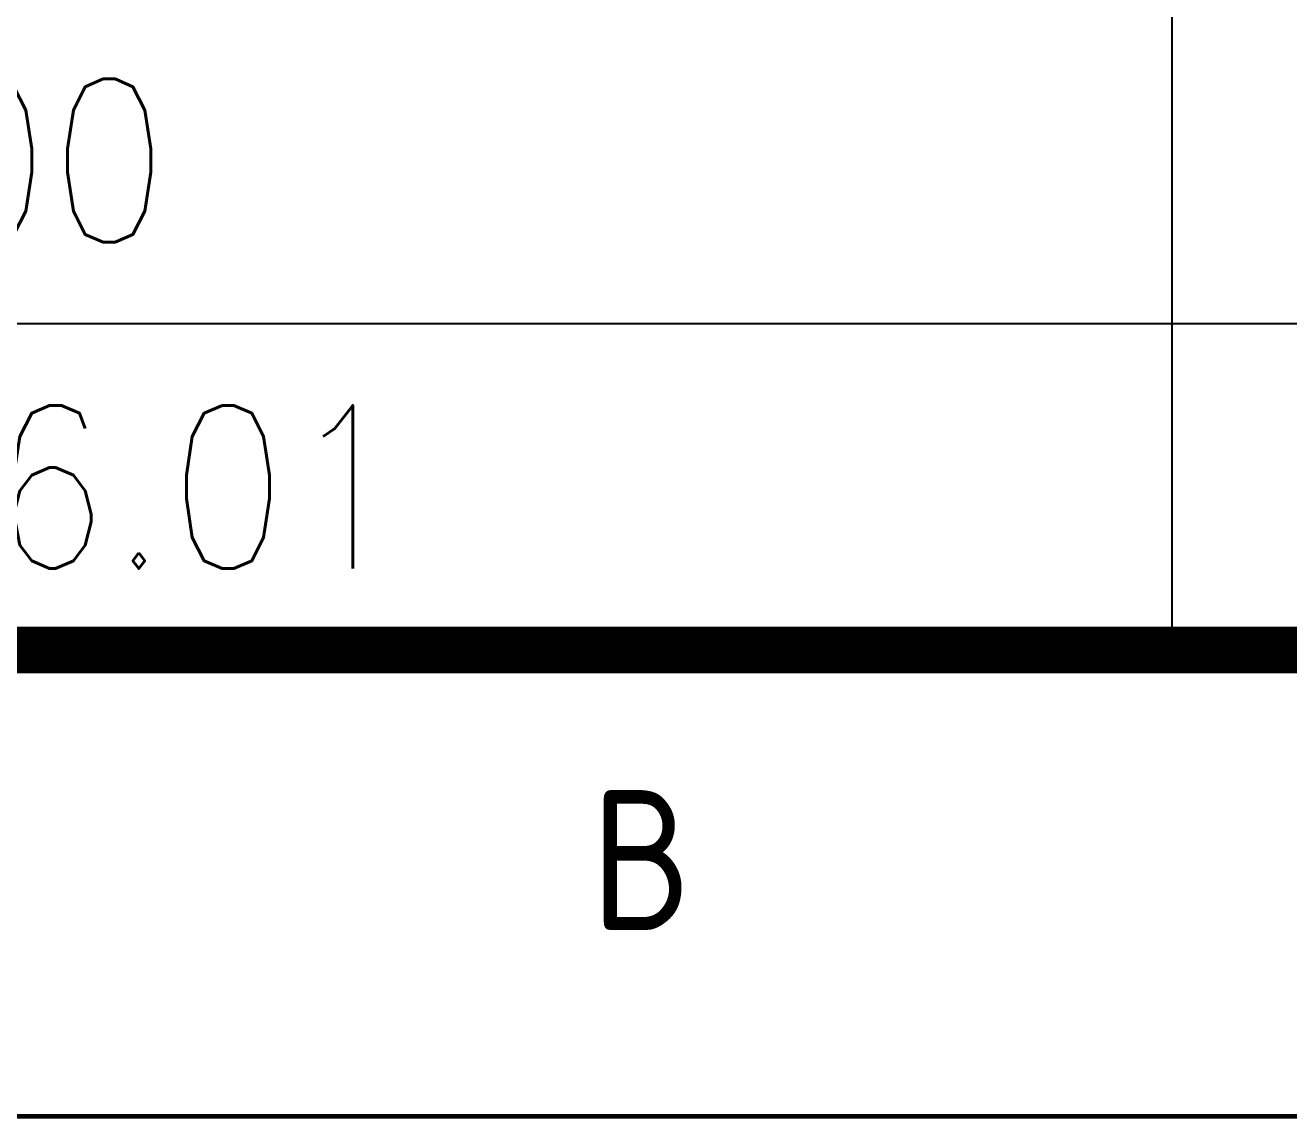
# Model space of a CAD drawing. Extents: x -93062 to 326984, y -142534 to 91021.
# Drawn here: x 110839 to 113549, y 6891 to 9236 of the extents above; entities that cross this region are included whole.
import ezdxf
from ezdxf.enums import TextEntityAlignment as Align

# ---------------------------------------------------------------- set-up
doc = ezdxf.new("R2010")
doc.units = 0
doc.header["$LTSCALE"] = 1000
doc.header["$MEASUREMENT"] = 0
doc.layers.get('0').update_dxf_attribs({"color": 8})
doc.styles.get("Standard").update_dxf_attribs({"font": 'gbenor.shx', "bigfont": 'gbcbig.shx'})
doc.styles.add('TK', font='GEDITXT.SHX', dxfattribs={"width": 0.85, "height": 3.5, "bigfont": 'DXT.SHX'})

# ---------------------------------------------------------------- blocks, each defined once
blk = doc.blocks.new('GEDI_WK_A1_V')
at = {"color": 3}
for points, const_width in [([(0, 841), (0, 0), (594, 0), (594, 841)], 0.1), ([(10, 816), (10, 10), (584, 10), (584, 816)], 1)]:
    blk.add_lwpolyline(points, close=True, dxfattribs=dict(at, const_width=const_width))
blk.add_text('B', height=3, dxfattribs=at).set_placement((482.625, 4), align=Align.CENTER)
blk = doc.blocks.new('GEDI_TQ_2012')
at = {"color": 2}
for p, q in [((-90, 0), (-90, 40)), ((0, 7), (-180, 7))]:
    blk.add_line(p, q, dxfattribs=at)
at = {"color": 7}
blk.add_line((0, 0), (-180, 0), dxfattribs=at)
blk = doc.blocks.new('A$C711966D6')
for name, p in [('GEDI_WK_A1_V', (0, 0)), ('GEDI_TQ_2012', (584, 10))]:
    blk.add_blockref(name, p)
at = {"style": 'TK', "width": 0.85}
for tag, height, p in [('PROJECTNAME', 4.75, (529, 44)), ('PHASE', 4, (571, 44)), ('DRAWINGNAME', 4.75, (539, 31))]:
    blk.add_attdef(tag, text='', height=height, dxfattribs=at).set_placement(p, align=Align.MIDDLE_CENTER)
for tag, p, height in [('APPROVE', (416, 32.75), 3.5), ('DESIGN', (461, 32.75), 3.5), ('REVIEW1', (416, 25.75), 3.5), ('DRAW', (461, 25.75), 3.5), ('DRAWINGNUMBER', (511, 18.5), 4), ('REVIEW2', (416, 18.75), 3.5), ('PROPORTION', (461, 18.75), 3.5), ('CHECK', (416, 11.75), 3.5), ('DATE', (461, 11.75), 3.5), ('VERSION', (577, 11.75), 3.5)]:
    blk.add_attdef(tag, p, '', height=height, dxfattribs=at)
blk = doc.blocks.new('是飞洒发时')
ref = blk.add_blockref('A$C711966D6', (0, 0), dxfattribs=dict(xscale=100, yscale=100, zscale=100))
ref.add_attrib('DATE', '2016.01', (46100, 1175), dxfattribs={"height": 350, "style": 'TK', "width": 0.85})
ref.add_attrib('PROPORTION', '1:100', (46100, 1875), dxfattribs={"height": 350, "style": 'TK', "width": 0.85})

msp = doc.modelspace()

# ---------------------------------------------------------------- block references
msp.add_blockref('是飞洒发时', (63898.5, 6896))

doc.saveas('drawing.dxf')
